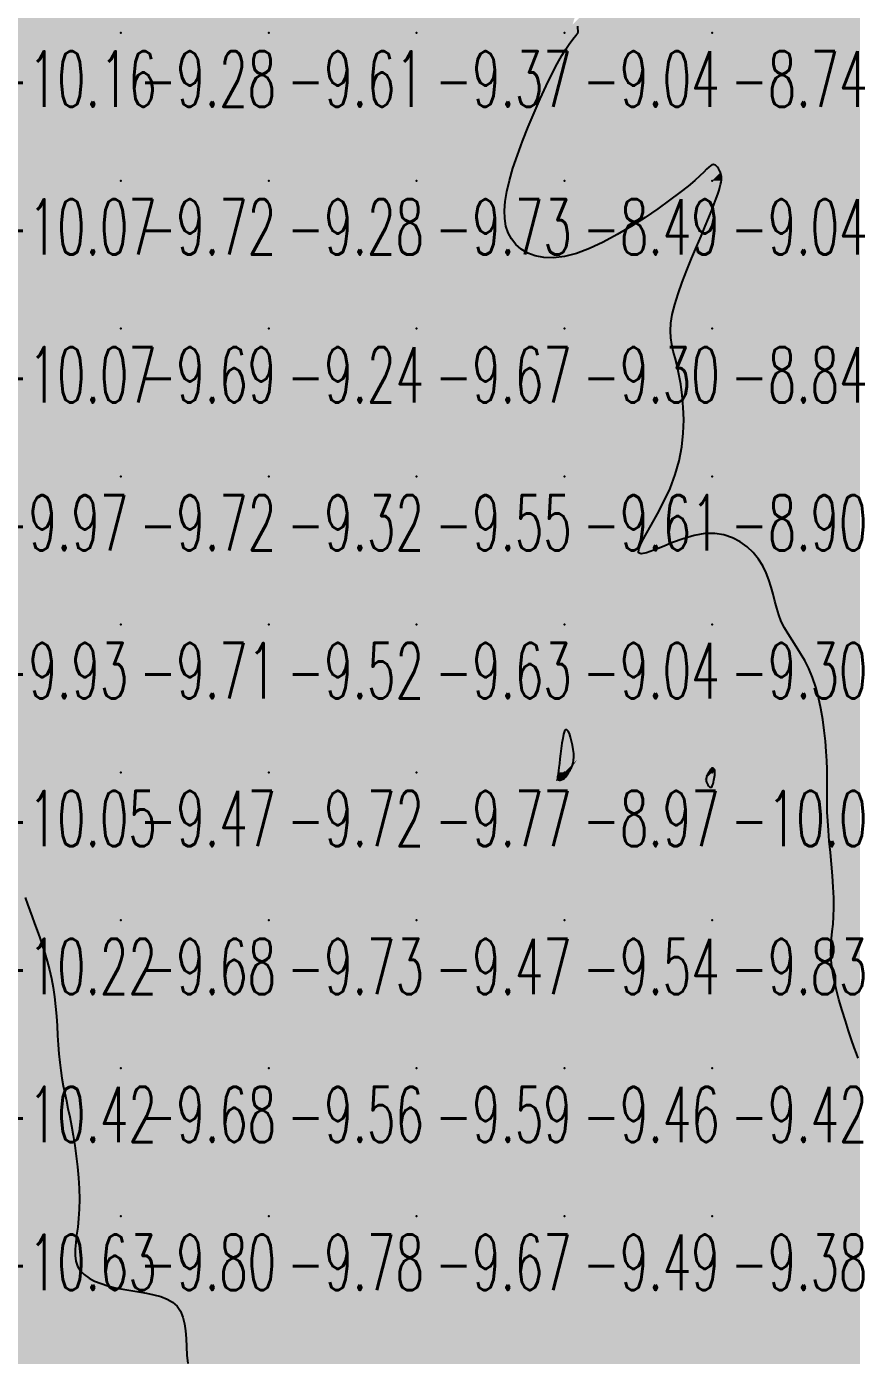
# Model space of a CAD drawing. Header units: millimetres. Extents: x 88261 to 90953, y 390274 to 392322.
# Drawn here: x 89853.9 to 89910.1, y 391777.6 to 391867.7 of the extents above; entities that cross this region are included whole.
import ezdxf
from ezdxf.enums import TextEntityAlignment as Align

# ---------------------------------------------------------------- set-up
doc = ezdxf.new("R2010")
doc.units = ezdxf.units.MM
doc.header["$LTSCALE"] = 25
for name, color, linetype in [('CN_03_00', 7, 'Continuous'), ('CN_04_00', 242, 'Continuous'), ('COTEAlt', 7, 'Continuous'), ('TN_COLORIAGE', 7, 'Continuous')]:
    doc.layers.add(name, color=color, linetype=linetype)
doc.styles.add('Simplex 1.0', font='Simplex.shx', dxfattribs={"width": 0.99, "height": 2.5})
doc.styles.get("Standard").update_dxf_attribs({"font": 'times.ttf'})

# ---------------------------------------------------------------- blocks, each defined once
blk = doc.blocks.new('COTE')
at = {"color": 0}
blk.add_point((0, 0), dxfattribs=at)
at = {"layer": 'COTEAlt'}
blk.add_attdef('ALT', text='', height=3.75, dxfattribs=at).set_placement((1.25, -1.25), align=Align.TOP_LEFT)

msp = doc.modelspace()

# ---------------------------------------------------------------- linework, layer by layer
at = {"layer": 'CN_03_00', "elevation": -9, "flags": 128}
msp.add_lwpolyline([(89910.111, 391797.926), (89909.999, 391798.236), (89909.855, 391798.645), (89909.676, 391799.161), (89909.473, 391799.766), (89909.255, 391800.437), (89909.034, 391801.15), (89908.823, 391801.882), (89908.633, 391802.61), (89908.474, 391803.308), (89908.359, 391803.955), (89908.295, 391804.533), (89908.275, 391805.054), (89908.289, 391805.539), (89908.326, 391806.006), (89908.373, 391806.476), (89908.422, 391806.967), (89908.461, 391807.499), (89908.479, 391808.091), (89908.468, 391808.756), (89908.432, 391809.482), (89908.378, 391810.247), (89908.312, 391811.031), (89908.24, 391811.815), (89908.17, 391812.579), (89908.107, 391813.301), (89908.059, 391813.963), (89908.03, 391814.551), (89908.017, 391815.078), (89908.015, 391815.562), (89908.02, 391816.023), (89908.026, 391816.481), (89908.028, 391816.954), (89908.022, 391817.463), (89908.002, 391818.026), (89907.964, 391818.657), (89907.906, 391819.344), (89907.826, 391820.069), (89907.722, 391820.816), (89907.593, 391821.566), (89907.435, 391822.302), (89907.249, 391823.007), (89907.031, 391823.662), (89906.783, 391824.256), (89906.51, 391824.793), (89906.224, 391825.285), (89905.934, 391825.743), (89905.649, 391826.177), (89905.38, 391826.597), (89905.134, 391827.015), (89904.923, 391827.441), (89904.751, 391827.884), (89904.61, 391828.342), (89904.487, 391828.812), (89904.367, 391829.289), (89904.239, 391829.77), (89904.088, 391830.252), (89903.903, 391830.731), (89903.668, 391831.202), (89903.375, 391831.661), (89903.021, 391832.095), (89902.61, 391832.49), (89902.142, 391832.832), (89901.62, 391833.106), (89901.045, 391833.298), (89900.419, 391833.394), (89899.743, 391833.38), (89899.026, 391833.25), (89898.292, 391833.034), (89897.572, 391832.77), (89896.898, 391832.497), (89896.299, 391832.252), (89895.808, 391832.076), (89895.455, 391832.005), (89895.271, 391832.078), (89895.275, 391832.324), (89895.441, 391832.731), (89895.733, 391833.278), (89896.112, 391833.944), (89896.541, 391834.707), (89896.982, 391835.546), (89897.399, 391836.439), (89897.754, 391837.366), (89898.017, 391838.306), (89898.192, 391839.245), (89898.289, 391840.171), (89898.32, 391841.07), (89898.295, 391841.931), (89898.227, 391842.74), (89898.126, 391843.484), (89898.002, 391844.152), (89897.868, 391844.736), (89897.734, 391845.253), (89897.61, 391845.725), (89897.509, 391846.174), (89897.441, 391846.624), (89897.417, 391847.096), (89897.448, 391847.614), (89897.544, 391848.199), (89897.713, 391848.866), (89897.944, 391849.6), (89898.222, 391850.38), (89898.53, 391851.182), (89898.855, 391851.984), (89899.182, 391852.763), (89899.494, 391853.497), (89899.778, 391854.163), (89900.02, 391854.745), (89900.222, 391855.244), (89900.388, 391855.67), (89900.522, 391856.031), (89900.628, 391856.335), (89900.709, 391856.59), (89900.77, 391856.805), (89900.815, 391856.988), (89900.847, 391857.147), (89900.867, 391857.286), (89900.876, 391857.408), (89900.874, 391857.517), (89900.862, 391857.616), (89900.841, 391857.708), (89900.81, 391857.797), (89900.77, 391857.886), (89900.723, 391857.978), (89900.668, 391858.068), (89900.606, 391858.152), (89900.538, 391858.225), (89900.465, 391858.282), (89900.387, 391858.318), (89900.304, 391858.328), (89900.218, 391858.307), (89900.127, 391858.25), (89900.016, 391858.153), (89899.871, 391858.009), (89899.674, 391857.815), (89899.411, 391857.566), (89899.064, 391857.255), (89898.617, 391856.879), (89898.055, 391856.432), (89897.369, 391855.914), (89896.577, 391855.346), (89895.705, 391854.754), (89894.78, 391854.163), (89893.827, 391853.598), (89892.873, 391853.086), (89891.943, 391852.652), (89891.063, 391852.321), (89890.255, 391852.114), (89889.523, 391852.024), (89888.866, 391852.04), (89888.283, 391852.15), (89887.773, 391852.344), (89887.336, 391852.609), (89886.971, 391852.934), (89886.677, 391853.307), (89886.454, 391853.72), (89886.3, 391854.175), (89886.214, 391854.677), (89886.196, 391855.231), (89886.244, 391855.843), (89886.356, 391856.517), (89886.533, 391857.26), (89886.772, 391858.076), (89887.071, 391858.965), (89887.418, 391859.906), (89887.8, 391860.871), (89888.203, 391861.835), (89888.614, 391862.77), (89889.02, 391863.65), (89889.408, 391864.447), (89889.763, 391865.135), (89890.075, 391865.695), (89890.343, 391866.136), (89890.57, 391866.475), (89890.758, 391866.728), (89890.907, 391866.913), (89891.022, 391867.045), (89891.103, 391867.142), (89891.152, 391867.221), (89891.173, 391867.299), (89891.176, 391867.392), (89891.171, 391867.519), (89891.17, 391867.697)], dxfattribs=at)
msp.add_lwpolyline([(89890.249, 391816.843), (89890.297, 391816.889), (89890.342, 391816.942), (89890.386, 391817.001), (89890.43, 391817.067), (89890.476, 391817.139), (89890.524, 391817.217), (89890.577, 391817.301), (89890.634, 391817.391), (89890.692, 391817.491), (89890.749, 391817.604), (89890.8, 391817.735), (89890.842, 391817.886), (89890.871, 391818.064), (89890.885, 391818.27), (89890.879, 391818.509), (89890.851, 391818.781), (89890.804, 391819.071), (89890.741, 391819.359), (89890.667, 391819.628), (89890.586, 391819.858), (89890.501, 391820.03), (89890.416, 391820.125), (89890.335, 391820.124), (89890.262, 391820.016), (89890.196, 391819.814), (89890.136, 391819.539), (89890.083, 391819.214), (89890.035, 391818.859), (89889.991, 391818.496), (89889.95, 391818.145), (89889.913, 391817.828), (89889.878, 391817.562), (89889.847, 391817.345), (89889.821, 391817.172), (89889.8, 391817.038), (89889.787, 391816.936), (89889.783, 391816.861), (89889.788, 391816.808), (89889.804, 391816.77), (89889.833, 391816.743), (89889.871, 391816.726), (89889.918, 391816.718), (89889.971, 391816.719), (89890.027, 391816.728), (89890.085, 391816.746), (89890.143, 391816.771), (89890.198, 391816.803), (89890.249, 391816.843)], close=True, dxfattribs=at)
at = {"layer": 'CN_04_00', "elevation": -10, "flags": 128}
msp.add_lwpolyline([(89900.237, 391816.295), (89900.276, 391816.372), (89900.31, 391816.47), (89900.339, 391816.582), (89900.364, 391816.702), (89900.385, 391816.823), (89900.402, 391816.939), (89900.416, 391817.044), (89900.425, 391817.131), (89900.432, 391817.203), (89900.435, 391817.26), (89900.435, 391817.307), (89900.431, 391817.344), (89900.425, 391817.374), (89900.417, 391817.399), (89900.405, 391817.422), (89900.391, 391817.445), (89900.375, 391817.466), (89900.356, 391817.485), (89900.336, 391817.501), (89900.313, 391817.513), (89900.29, 391817.519), (89900.264, 391817.519), (89900.238, 391817.512), (89900.21, 391817.496), (89900.182, 391817.473), (89900.152, 391817.443), (89900.122, 391817.406), (89900.09, 391817.364), (89900.058, 391817.316), (89900.026, 391817.265), (89899.992, 391817.21), (89899.959, 391817.153), (89899.926, 391817.092), (89899.897, 391817.028), (89899.871, 391816.961), (89899.852, 391816.89), (89899.841, 391816.816), (89899.839, 391816.737), (89899.849, 391816.655), (89899.87, 391816.568), (89899.903, 391816.483), (89899.943, 391816.402), (89899.99, 391816.331), (89900.041, 391816.276), (89900.093, 391816.24), (89900.145, 391816.228), (89900.193, 391816.245), (89900.237, 391816.295)], close=True, dxfattribs=at)
msp.add_lwpolyline([(89853.768, 391808.784), (89853.928, 391808.337), (89854.087, 391807.9), (89854.248, 391807.463), (89854.413, 391807.015), (89854.585, 391806.548), (89854.761, 391806.06), (89854.936, 391805.552), (89855.107, 391805.022), (89855.269, 391804.47), (89855.419, 391803.898), (89855.553, 391803.305), (89855.667, 391802.691), (89855.758, 391802.056), (89855.829, 391801.408), (89855.886, 391800.753), (89855.933, 391800.098), (89855.975, 391799.451), (89856.016, 391798.819), (89856.062, 391798.209), (89856.117, 391797.629), (89856.186, 391797.082), (89856.266, 391796.56), (89856.357, 391796.053), (89856.456, 391795.549), (89856.563, 391795.037), (89856.674, 391794.507), (89856.788, 391793.947), (89856.903, 391793.346), (89857.018, 391792.697), (89857.128, 391792.009), (89857.228, 391791.292), (89857.315, 391790.56), (89857.384, 391789.825), (89857.43, 391789.098), (89857.45, 391788.391), (89857.439, 391787.718), (89857.395, 391787.087), (89857.331, 391786.5), (89857.26, 391785.956), (89857.197, 391785.454), (89857.157, 391784.994), (89857.153, 391784.575), (89857.202, 391784.196), (89857.316, 391783.856), (89857.507, 391783.553), (89857.77, 391783.287), (89858.096, 391783.053), (89858.478, 391782.85), (89858.907, 391782.675), (89859.375, 391782.525), (89859.872, 391782.398), (89860.392, 391782.291), (89860.924, 391782.2), (89861.458, 391782.117), (89861.982, 391782.029), (89862.485, 391781.926), (89862.955, 391781.798), (89863.38, 391781.632), (89863.749, 391781.42), (89864.05, 391781.148), (89864.277, 391780.811), (89864.437, 391780.414), (89864.545, 391779.966), (89864.614, 391779.476), (89864.658, 391778.954), (89864.689, 391778.408), (89864.722, 391777.847), (89864.77, 391777.281)], dxfattribs=at)
at = {"layer": 'TN_COLORIAGE', "color": 181}
for points in [[(89852.032, 391867.239, -9.181), (89851.85, 391868.841, -9.181), (89860.249, 391867.239, -9.181), (89860.249, 391877.239, -9.181)], [(89860.249, 391867.239, -9.539), (89870.249, 391867.239, -9.539), (89870.249, 391877.239, -9.539)], [(89860.249, 391877.239, -9.539), (89860.249, 391867.239, -9.539), (89870.249, 391877.239, -9.539)], [(89870.249, 391867.239, -9.073), (89880.249, 391867.239, -9.073), (89880.249, 391877.239, -9.073)], [(89870.249, 391877.239, -9.073), (89870.249, 391867.239, -9.073), (89880.249, 391877.239, -9.073)], [(89880.249, 391867.239, -9.354), (89890.249, 391867.239, -9.354), (89890.249, 391877.239, -9.354)], [(89880.249, 391877.239, -9.354), (89880.249, 391867.239, -9.354), (89890.249, 391877.239, -9.354)], [(89890.249, 391877.239, -9), (89893.878, 391877.239, -9), (89890.249, 391867.239, -9), (89890.797, 391867.787, -9)], [(89890.797, 391867.787, -9.036), (89891.467, 391867.239, -9.036), (89890.249, 391867.239, -9.036)], [(89852.208, 391857.239, -9.281), (89851.103, 391858.094, -9.281), (89860.249, 391857.239, -9.281), (89860.249, 391867.239, -9.281)], [(89851.103, 391858.094, -9.281), (89852.032, 391867.239, -9.281), (89860.249, 391867.239, -9.281)], [(89860.249, 391857.239, -9.614), (89870.249, 391857.239, -9.614), (89870.249, 391867.239, -9.614)], [(89860.249, 391867.239, -9.614), (89860.249, 391857.239, -9.614), (89870.249, 391867.239, -9.614)], [(89870.249, 391867.239, -9.368), (89870.249, 391857.239, -9.368), (89880.249, 391867.239, -9.368)], [(89870.249, 391857.239, -9.368), (89880.249, 391857.239, -9.368), (89880.249, 391867.239, -9.368)], [(89880.249, 391867.239, -9.036), (89880.249, 391857.239, -9.036), (89890.249, 391867.239, -9.036)], [(89880.249, 391857.239, -9), (89886.115, 391857.239, -9), (89890.249, 391867.239, -9), (89890.249, 391866.583, -9)], [(89890.249, 391866.583, -9.036), (89891.467, 391867.239, -9.036), (89890.249, 391867.239, -9.036)], [(89899.458, 391857.239, -9.044), (89900.249, 391858.689, -9.044), (89900.249, 391857.239, -9.044)], [(89900.857, 391857.848, -9.044), (89900.249, 391858.689, -9.044), (89900.249, 391857.239, -9.044)], [(89900.857, 391857.848, -9.044), (89900.946, 391857.239, -9.044), (89900.249, 391857.239, -9.044)], [(89852.197, 391849.188, -9.692), (89852.032, 391847.239, -9.692), (89860.249, 391857.239, -9.692), (89860.249, 391847.239, -9.692)], [(89852.197, 391849.188, -9.724), (89852.208, 391857.239, -9.724), (89860.249, 391857.239, -9.724)], [(89860.249, 391847.239, -9.277), (89870.249, 391847.239, -9.277), (89870.249, 391857.239, -9.277)], [(89860.249, 391857.239, -9.277), (89860.249, 391847.239, -9.277), (89870.249, 391857.239, -9.277)], [(89870.249, 391847.239, -9.729), (89880.249, 391847.239, -9.729), (89880.249, 391857.239, -9.729)], [(89870.249, 391857.239, -9.729), (89870.249, 391847.239, -9.729), (89880.249, 391857.239, -9.729)], [(89880.249, 391857.239, -9), (89886.115, 391857.239, -9), (89880.249, 391847.239, -9), (89885.925, 391852.915, -9)], [(89890.249, 391847.239, -9), (89896.725, 391847.239, -9), (89900.249, 391857.239, -9), (89900.249, 391855.125, -9)], [(89890.249, 391847.239, -9), (89890.249, 391850.943, -9), (89900.249, 391857.239, -9), (89899.458, 391857.239, -9)], [(89900.946, 391857.239, -9.044), (89900.249, 391855.125, -9.044), (89900.249, 391857.239, -9.044)], [(89880.249, 391847.239, -9), (89885.925, 391852.915, -9), (89890.249, 391847.239, -9), (89890.249, 391850.943, -9)], [(89850.249, 391837.239, -9.692), (89860.249, 391837.239, -9.692), (89860.249, 391847.239, -9.692)], [(89850.249, 391840.229, -9.692), (89852.032, 391847.239, -9.692), (89850.249, 391837.239, -9.692), (89860.249, 391847.239, -9.692)], [(89860.249, 391847.239, -9.238), (89860.249, 391837.239, -9.238), (89870.249, 391847.239, -9.238)], [(89860.249, 391837.239, -9.238), (89870.249, 391837.239, -9.238), (89870.249, 391847.239, -9.238)], [(89870.249, 391837.239, -9.674), (89880.249, 391837.239, -9.674), (89880.249, 391847.239, -9.674)], [(89870.249, 391847.239, -9.674), (89870.249, 391837.239, -9.674), (89880.249, 391847.239, -9.674)], [(89880.249, 391837.239, -9.302), (89890.249, 391837.239, -9.302), (89890.249, 391847.239, -9.302)], [(89880.249, 391847.239, -9.302), (89880.249, 391837.239, -9.302), (89890.249, 391847.239, -9.302)], [(89890.249, 391837.239, -9), (89898.118, 391845.109, -9), (89890.249, 391847.239, -9), (89896.725, 391847.239, -9)], [(89898.118, 391845.109, -9.607), (89898.816, 391837.239, -9.607), (89890.249, 391837.239, -9.607)], [(89850.249, 391837.239, -9.721), (89850.249, 391827.239, -9.721), (89860.249, 391837.239, -9.721)], [(89850.249, 391827.239, -9.721), (89860.249, 391827.239, -9.721), (89860.249, 391837.239, -9.721)], [(89860.249, 391827.239, -9.32), (89870.249, 391827.239, -9.32), (89870.249, 391837.239, -9.32)], [(89860.249, 391837.239, -9.32), (89860.249, 391827.239, -9.32), (89870.249, 391837.239, -9.32)], [(89870.249, 391837.239, -9.553), (89870.249, 391827.239, -9.553), (89880.249, 391837.239, -9.553)], [(89870.249, 391827.239, -9.553), (89880.249, 391827.239, -9.553), (89880.249, 391837.239, -9.553)], [(89880.249, 391827.239, -9.607), (89890.249, 391827.239, -9.607), (89890.249, 391837.239, -9.607)], [(89880.249, 391837.239, -9.607), (89880.249, 391827.239, -9.607), (89890.249, 391837.239, -9.607)], [(89890.249, 391837.239, -9), (89898.816, 391837.239, -9), (89890.249, 391827.239, -9), (89893.14, 391830.13, -9)], [(89900.249, 391827.239, -9), (89900.249, 391834.708, -9), (89890.249, 391827.239, -9), (89893.14, 391830.13, -9)], [(89904.326, 391831.316, -9.3), (89900.249, 391834.708, -9.3), (89900.249, 391827.239, -9.3)], [(89904.326, 391831.316, -9.3), (89904.457, 391827.239, -9.3), (89900.249, 391827.239, -9.3)], [(89850.249, 391821.22, -9.709), (89851.667, 391818.657, -9.709), (89850.249, 391827.239, -9.709), (89860.249, 391827.239, -9.709)], [(89851.667, 391818.657, -9.474), (89851.086, 391817.239, -9.474), (89860.249, 391827.239, -9.474), (89860.249, 391817.239, -9.474)], [(89860.249, 391817.239, -9.521), (89870.249, 391817.239, -9.521), (89870.249, 391827.239, -9.521)], [(89860.249, 391827.239, -9.521), (89860.249, 391817.239, -9.521), (89870.249, 391827.239, -9.521)], [(89870.249, 391827.239, -9.628), (89870.249, 391817.239, -9.628), (89880.249, 391827.239, -9.628)], [(89870.249, 391817.239, -9.628), (89880.249, 391817.239, -9.628), (89880.249, 391827.239, -9.628)], [(89880.249, 391827.239, -9.041), (89880.249, 391817.239, -9.041), (89890.249, 391827.239, -9.041)], [(89880.249, 391817.239, -9), (89889.889, 391817.239, -9), (89890.249, 391827.239, -9), (89890.249, 391821.347, -9)], [(89900.249, 391827.239, -9), (89891.126, 391818.116, -9), (89890.249, 391827.239, -9), (89890.249, 391821.347, -9)], [(89900.249, 391817.602, -9), (89899.999, 391817.239, -9), (89900.249, 391827.239, -9), (89890.522, 391817.239, -9)], [(89890.522, 391817.239, -9.3), (89891.126, 391818.116, -9.3), (89900.249, 391827.239, -9.3)], [(89900.249, 391817.602, -9), (89900.432, 391817.423, -9), (89900.249, 391827.239, -9), (89907.383, 391824.374, -9)], [(89907.383, 391824.374, -9.3), (89904.457, 391827.239, -9.3), (89900.249, 391827.239, -9.3)], [(89900.453, 391817.239, -9), (89908.198, 391817.239, -9), (89900.432, 391817.423, -9), (89907.383, 391824.374, -9)], [(89851.086, 391817.239, -9.474), (89853.226, 391810.217, -9.474), (89860.249, 391817.239, -9.474)], [(89854.332, 391807.239, -9.474), (89853.226, 391810.217, -9.474), (89860.249, 391807.239, -9.474), (89860.249, 391817.239, -9.474)], [(89860.249, 391817.239, -9.72), (89860.249, 391807.239, -9.72), (89870.249, 391817.239, -9.72)], [(89860.249, 391807.239, -9.72), (89870.249, 391807.239, -9.72), (89870.249, 391817.239, -9.72)], [(89870.249, 391817.239, -9.772), (89870.249, 391807.239, -9.772), (89880.249, 391817.239, -9.772)], [(89870.249, 391807.239, -9.772), (89880.249, 391807.239, -9.772), (89880.249, 391817.239, -9.772)], [(89880.249, 391817.239, -9), (89889.889, 391817.239, -9), (89880.249, 391807.239, -9), (89889.672, 391816.663, -9)], [(89899.711, 391816.702, -9), (89899.999, 391817.239, -9), (89890.249, 391807.239, -9), (89890.522, 391817.239, -9)], [(89890.522, 391817.239, -9.536), (89890.249, 391816.729, -9.536), (89890.249, 391807.239, -9.536)], [(89900.249, 391815.882, -9), (89900.453, 391817.239, -9), (89900.249, 391807.239, -9), (89908.198, 391817.239, -9)], [(89908.198, 391817.239, -9.832), (89907.835, 391814.825, -9.832), (89900.249, 391807.239, -9.832)], [(89890.249, 391807.239, -9), (89890.249, 391816.729, -9), (89880.249, 391807.239, -9), (89889.672, 391816.663, -9)], [(89900.249, 391815.882, -9.536), (89899.711, 391816.702, -9.536), (89900.249, 391807.239, -9.536), (89890.249, 391807.239, -9.536)], [(89907.835, 391814.825, -9.832), (89908.817, 391807.239, -9.832), (89900.249, 391807.239, -9.832)], [(89854.332, 391807.239, -9.677), (89855.926, 391802.916, -9.677), (89860.249, 391807.239, -9.677)], [(89855.968, 391797.239, -9.677), (89855.926, 391802.916, -9.677), (89860.249, 391797.239, -9.677), (89860.249, 391807.239, -9.677)], [(89860.249, 391807.239, -9.725), (89860.249, 391797.239, -9.725), (89870.249, 391807.239, -9.725)], [(89860.249, 391797.239, -9.725), (89870.249, 391797.239, -9.725), (89870.249, 391807.239, -9.725)], [(89870.249, 391807.239, -9.47), (89870.249, 391797.239, -9.47), (89880.249, 391807.239, -9.47)], [(89870.249, 391797.239, -9.47), (89880.249, 391797.239, -9.47), (89880.249, 391807.239, -9.47)], [(89880.249, 391807.239, -9.536), (89880.249, 391797.239, -9.536), (89890.249, 391807.239, -9.536)], [(89880.249, 391797.239, -9.536), (89890.249, 391797.239, -9.536), (89890.249, 391807.239, -9.536)], [(89890.249, 391807.239, -9.832), (89890.249, 391797.239, -9.832), (89900.249, 391807.239, -9.832)], [(89890.249, 391797.239, -9.832), (89900.249, 391797.239, -9.832), (89900.249, 391807.239, -9.832)], [(89900.249, 391807.239, -9), (89908.817, 391807.239, -9), (89900.249, 391797.239, -9), (89907.772, 391804.762, -9)], [(89900.249, 391797.239, -9), (89907.772, 391804.762, -9), (89910.249, 391797.239, -9), (89910.249, 391797.439, -9)], [(89855.968, 391797.239, -9.682), (89856.909, 391793.9, -9.682), (89860.249, 391797.239, -9.682)], [(89857.816, 391787.239, -9.682), (89856.909, 391793.9, -9.682), (89860.249, 391787.239, -9.682), (89860.249, 391797.239, -9.682)], [(89860.249, 391797.239, -9.556), (89860.249, 391787.239, -9.556), (89870.249, 391797.239, -9.556)], [(89860.249, 391787.239, -9.556), (89870.249, 391787.239, -9.556), (89870.249, 391797.239, -9.556)], [(89870.249, 391797.239, -9.591), (89870.249, 391787.239, -9.591), (89880.249, 391797.239, -9.591)], [(89870.249, 391787.239, -9.591), (89880.249, 391787.239, -9.591), (89880.249, 391797.239, -9.591)], [(89880.249, 391797.239, -9.457), (89880.249, 391787.239, -9.457), (89890.249, 391797.239, -9.457)], [(89880.249, 391787.239, -9.457), (89890.249, 391787.239, -9.457), (89890.249, 391797.239, -9.457)], [(89890.249, 391797.239, -9.422), (89890.249, 391787.239, -9.422), (89900.249, 391797.239, -9.422)], [(89890.249, 391787.239, -9.422), (89900.249, 391787.239, -9.422), (89900.249, 391797.239, -9.422)], [(89900.249, 391797.239, -9.003), (89900.249, 391787.239, -9.003), (89910.249, 391797.239, -9.003)], [(89900.249, 391787.239, -9.003), (89910.249, 391787.239, -9.003), (89910.249, 391797.239, -9.003)], [(89856.457, 391783.448, -9.796), (89857.816, 391787.239, -9.796), (89860.249, 391787.239, -9.796)], [(89860.249, 391782.103, -9.796), (89856.457, 391783.448, -9.796), (89860.249, 391787.239, -9.796)], [(89860.249, 391782.103, -9.778), (89864.897, 391781.887, -9.778), (89860.249, 391787.239, -9.778), (89870.249, 391787.239, -9.778)], [(89864.897, 391781.887, -9.736), (89864.468, 391777.239, -9.736), (89870.249, 391787.239, -9.736), (89870.249, 391777.239, -9.736)], [(89870.249, 391787.239, -9.672), (89870.249, 391777.239, -9.672), (89880.249, 391787.239, -9.672)], [(89870.249, 391777.239, -9.672), (89880.249, 391777.239, -9.672), (89880.249, 391787.239, -9.672)], [(89880.249, 391787.239, -9.49), (89880.249, 391777.239, -9.49), (89890.249, 391787.239, -9.49)], [(89880.249, 391777.239, -9.49), (89890.249, 391777.239, -9.49), (89890.249, 391787.239, -9.49)], [(89890.249, 391787.239, -9.378), (89890.249, 391777.239, -9.378), (89900.249, 391787.239, -9.378)], [(89890.249, 391777.239, -9.378), (89900.249, 391777.239, -9.378), (89900.249, 391787.239, -9.378)], [(89900.249, 391787.239, -9.065), (89900.249, 391777.239, -9.065), (89910.249, 391787.239, -9.065)], [(89900.249, 391777.239, -9.065), (89910.249, 391777.239, -9.065), (89910.249, 391787.239, -9.065)]]:
    msp.add_solid(points, dxfattribs=at)
at = {"layer": 'TN_COLORIAGE', "color": 171}
for points in [[(89891.467, 391867.239, -8.378), (89890.797, 391867.787, -8.378), (89900.249, 391867.239, -8.378), (89900.249, 391877.239, -8.378)], [(89900.249, 391867.239, -8.403), (89910.249, 391867.239, -8.403), (89910.249, 391877.239, -8.403)], [(89900.249, 391877.239, -8.403), (89900.249, 391867.239, -8.403), (89910.249, 391877.239, -8.403)], [(89900.249, 391858.689, -8.486), (89899.458, 391857.239, -8.486), (89900.249, 391867.239, -8.486), (89890.249, 391857.239, -8.486)], [(89891.467, 391867.239, -8.486), (89890.249, 391866.583, -8.486), (89900.249, 391867.239, -8.486), (89890.249, 391857.239, -8.486)], [(89900.249, 391858.689, -8.319), (89900.857, 391857.848, -8.319), (89900.249, 391867.239, -8.319), (89910.249, 391867.239, -8.319)], [(89900.946, 391857.239, -8.319), (89900.857, 391857.848, -8.319), (89910.249, 391857.239, -8.319), (89910.249, 391867.239, -8.319)], [(89890.249, 391866.583, -8.486), (89886.115, 391857.239, -8.486), (89890.249, 391857.239, -8.486)], [(89885.925, 391852.915, -8.486), (89886.115, 391857.239, -8.486), (89890.249, 391857.239, -8.486)], [(89890.249, 391850.943, -8.486), (89885.925, 391852.915, -8.486), (89890.249, 391857.239, -8.486)], [(89899.458, 391857.239, -8.486), (89890.249, 391850.943, -8.486), (89890.249, 391857.239, -8.486)], [(89900.249, 391847.239, -8.412), (89910.249, 391847.239, -8.412), (89910.249, 391857.239, -8.412)], [(89900.249, 391855.125, -8.412), (89900.946, 391857.239, -8.412), (89900.249, 391847.239, -8.412), (89910.249, 391857.239, -8.412)], [(89900.249, 391855.125, -8.836), (89896.725, 391847.239, -8.836), (89900.249, 391847.239, -8.836)], [(89896.725, 391847.239, -8.836), (89898.118, 391845.109, -8.836), (89900.249, 391847.239, -8.836)], [(89898.816, 391837.239, -8.836), (89898.118, 391845.109, -8.836), (89900.249, 391837.239, -8.836), (89900.249, 391847.239, -8.836)], [(89900.249, 391847.239, -8.769), (89900.249, 391837.239, -8.769), (89910.249, 391847.239, -8.769)], [(89900.249, 391837.239, -8.769), (89910.249, 391837.239, -8.769), (89910.249, 391847.239, -8.769)], [(89893.14, 391830.13, -8.898), (89898.816, 391837.239, -8.898), (89900.249, 391837.239, -8.898)], [(89893.14, 391830.13, -8.898), (89900.249, 391834.708, -8.898), (89900.249, 391837.239, -8.898)], [(89900.249, 391834.708, -8.565), (89904.326, 391831.316, -8.565), (89900.249, 391837.239, -8.565), (89910.249, 391837.239, -8.565)], [(89904.457, 391827.239, -8.565), (89904.326, 391831.316, -8.565), (89910.249, 391827.239, -8.565), (89910.249, 391837.239, -8.565)], [(89904.457, 391827.239, -8.588), (89907.383, 391824.374, -8.588), (89910.249, 391827.239, -8.588)], [(89908.198, 391817.239, -8.588), (89907.383, 391824.374, -8.588), (89910.249, 391817.239, -8.588), (89910.249, 391827.239, -8.588)], [(89890.249, 391821.347, -8.971), (89889.889, 391817.239, -8.971), (89890.249, 391817.239, -8.971)], [(89890.249, 391821.347, -8.971), (89891.126, 391818.116, -8.971), (89890.249, 391817.239, -8.971)], [(89891.126, 391818.116, -8.971), (89890.522, 391817.239, -8.971), (89890.249, 391817.239, -8.971)], [(89889.672, 391816.663, -8.971), (89889.889, 391817.239, -8.971), (89890.249, 391817.239, -8.971)], [(89889.672, 391816.663, -8.971), (89890.249, 391816.729, -8.971), (89890.249, 391817.239, -8.971)], [(89890.249, 391816.729, -8.971), (89890.522, 391817.239, -8.971), (89890.249, 391817.239, -8.971)], [(89907.835, 391814.825, -8.735), (89908.198, 391817.239, -8.735), (89910.249, 391817.239, -8.735)], [(89908.817, 391807.239, -8.735), (89907.835, 391814.825, -8.735), (89910.249, 391807.239, -8.735), (89910.249, 391817.239, -8.735)], [(89907.772, 391804.762, -8.861), (89908.817, 391807.239, -8.861), (89910.249, 391807.239, -8.861)], [(89910.249, 391797.439, -8.861), (89907.772, 391804.762, -8.861), (89910.249, 391807.239, -8.861)]]:
    msp.add_solid(points, dxfattribs=at)
at = {"layer": 'TN_COLORIAGE', "color": 191}
for points in [[(89899.999, 391817.239, -10.026), (89899.711, 391816.702, -10.026), (89900.249, 391817.239, -10.026)], [(89899.711, 391816.702, -10.026), (89900.249, 391815.882, -10.026), (89900.249, 391817.239, -10.026)], [(89899.999, 391817.239, -10.026), (89900.249, 391817.602, -10.026), (89900.249, 391817.239, -10.026)], [(89900.432, 391817.423, -10.026), (89900.249, 391817.602, -10.026), (89900.249, 391817.239, -10.026)], [(89900.432, 391817.423, -10.026), (89900.453, 391817.239, -10.026), (89900.249, 391817.239, -10.026)], [(89900.453, 391817.239, -10.026), (89900.249, 391815.882, -10.026), (89900.249, 391817.239, -10.026)], [(89853.226, 391810.217, -10.223), (89854.332, 391807.239, -10.223), (89850.249, 391807.239, -10.223)], [(89850.249, 391797.239, -10), (89855.926, 391802.916, -10), (89850.249, 391807.239, -10), (89854.332, 391807.239, -10)], [(89855.926, 391802.916, -10.424), (89855.968, 391797.239, -10.424), (89850.249, 391797.239, -10.424)], [(89850.249, 391787.239, -10), (89856.909, 391793.9, -10), (89850.249, 391797.239, -10), (89855.968, 391797.239, -10)], [(89856.909, 391793.9, -10.634), (89857.816, 391787.239, -10.634), (89850.249, 391787.239, -10.634)], [(89850.249, 391787.239, -10), (89857.816, 391787.239, -10), (89850.249, 391777.239, -10), (89856.457, 391783.448, -10)], [(89850.249, 391777.239, -10), (89856.457, 391783.448, -10), (89860.249, 391777.239, -10), (89860.249, 391782.103, -10)], [(89864.897, 391781.887, -10.193), (89860.249, 391782.103, -10.193), (89860.249, 391777.239, -10.193)], [(89864.468, 391777.239, -10.193), (89864.897, 391781.887, -10.193), (89860.249, 391777.239, -10.193)]]:
    msp.add_solid(points, dxfattribs=at)

# ---------------------------------------------------------------- block references
at = {"layer": 'COTEAlt'}
ref = msp.add_blockref('COTE', (89850.249, 391867.239), dxfattribs=at)
ref.add_attrib('ALT', '-10.16', dxfattribs={"height": 3.75, "style": 'Simplex 1.0', "width": 0.6}).set_placement((89851.499, 391865.989), align=Align.TOP_LEFT)
ref = msp.add_blockref('COTE', (89860.249, 391867.239), dxfattribs=at)
ref.add_attrib('ALT', '-9.28', dxfattribs={"height": 3.75, "style": 'Simplex 1.0', "width": 0.6}).set_placement((89861.499, 391865.989), align=Align.TOP_LEFT)
ref = msp.add_blockref('COTE', (89870.249, 391867.239), dxfattribs=at)
ref.add_attrib('ALT', '-9.61', dxfattribs={"height": 3.75, "style": 'Simplex 1.0', "width": 0.6}).set_placement((89871.499, 391865.989), align=Align.TOP_LEFT)
ref = msp.add_blockref('COTE', (89880.249, 391867.239), dxfattribs=at)
ref.add_attrib('ALT', '-9.37', dxfattribs={"height": 3.75, "style": 'Simplex 1.0', "width": 0.6}).set_placement((89881.499, 391865.989), align=Align.TOP_LEFT)
ref = msp.add_blockref('COTE', (89890.249, 391867.239), dxfattribs=at)
ref.add_attrib('ALT', '-9.04', dxfattribs={"height": 3.75, "style": 'Simplex 1.0', "width": 0.6}).set_placement((89891.499, 391865.989), align=Align.TOP_LEFT)
ref = msp.add_blockref('COTE', (89900.249, 391867.239), dxfattribs=at)
ref.add_attrib('ALT', '-8.74', dxfattribs={"height": 3.75, "style": 'Simplex 1.0', "width": 0.6}).set_placement((89901.499, 391865.989), align=Align.TOP_LEFT)
ref = msp.add_blockref('COTE', (89850.249, 391857.239), dxfattribs=at)
ref.add_attrib('ALT', '-10.07', dxfattribs={"height": 3.75, "style": 'Simplex 1.0', "width": 0.6}).set_placement((89851.499, 391855.989), align=Align.TOP_LEFT)
ref = msp.add_blockref('COTE', (89860.249, 391857.239), dxfattribs=at)
ref.add_attrib('ALT', '-9.72', dxfattribs={"height": 3.75, "style": 'Simplex 1.0', "width": 0.6}).set_placement((89861.499, 391855.989), align=Align.TOP_LEFT)
ref = msp.add_blockref('COTE', (89870.249, 391857.239), dxfattribs=at)
ref.add_attrib('ALT', '-9.28', dxfattribs={"height": 3.75, "style": 'Simplex 1.0', "width": 0.6}).set_placement((89871.499, 391855.989), align=Align.TOP_LEFT)
ref = msp.add_blockref('COTE', (89880.249, 391857.239), dxfattribs=at)
ref.add_attrib('ALT', '-9.73', dxfattribs={"height": 3.75, "style": 'Simplex 1.0', "width": 0.6}).set_placement((89881.499, 391855.989), align=Align.TOP_LEFT)
ref = msp.add_blockref('COTE', (89890.249, 391857.239), dxfattribs=at)
ref.add_attrib('ALT', '-8.49', dxfattribs={"height": 3.75, "style": 'Simplex 1.0', "width": 0.6}).set_placement((89891.499, 391855.989), align=Align.TOP_LEFT)
ref = msp.add_blockref('COTE', (89900.249, 391857.239), dxfattribs=at)
ref.add_attrib('ALT', '-9.04', dxfattribs={"height": 3.75, "style": 'Simplex 1.0', "width": 0.6}).set_placement((89901.499, 391855.989), align=Align.TOP_LEFT)
ref = msp.add_blockref('COTE', (89850.249, 391847.239), dxfattribs=at)
ref.add_attrib('ALT', '-10.07', dxfattribs={"height": 3.75, "style": 'Simplex 1.0', "width": 0.6}).set_placement((89851.499, 391845.989), align=Align.TOP_LEFT)
ref = msp.add_blockref('COTE', (89860.249, 391847.239), dxfattribs=at)
ref.add_attrib('ALT', '-9.69', dxfattribs={"height": 3.75, "style": 'Simplex 1.0', "width": 0.6}).set_placement((89861.499, 391845.989), align=Align.TOP_LEFT)
ref = msp.add_blockref('COTE', (89870.249, 391847.239), dxfattribs=at)
ref.add_attrib('ALT', '-9.24', dxfattribs={"height": 3.75, "style": 'Simplex 1.0', "width": 0.6}).set_placement((89871.499, 391845.989), align=Align.TOP_LEFT)
ref = msp.add_blockref('COTE', (89880.249, 391847.239), dxfattribs=at)
ref.add_attrib('ALT', '-9.67', dxfattribs={"height": 3.75, "style": 'Simplex 1.0', "width": 0.6}).set_placement((89881.499, 391845.989), align=Align.TOP_LEFT)
ref = msp.add_blockref('COTE', (89890.249, 391847.239), dxfattribs=at)
ref.add_attrib('ALT', '-9.30', dxfattribs={"height": 3.75, "style": 'Simplex 1.0', "width": 0.6}).set_placement((89891.499, 391845.989), align=Align.TOP_LEFT)
ref = msp.add_blockref('COTE', (89900.249, 391847.239), dxfattribs=at)
ref.add_attrib('ALT', '-8.84', dxfattribs={"height": 3.75, "style": 'Simplex 1.0', "width": 0.6}).set_placement((89901.499, 391845.989), align=Align.TOP_LEFT)
ref = msp.add_blockref('COTE', (89850.249, 391837.239), dxfattribs=at)
ref.add_attrib('ALT', '-9.97', dxfattribs={"height": 3.75, "style": 'Simplex 1.0', "width": 0.6}).set_placement((89851.499, 391835.989), align=Align.TOP_LEFT)
ref = msp.add_blockref('COTE', (89860.249, 391837.239), dxfattribs=at)
ref.add_attrib('ALT', '-9.72', dxfattribs={"height": 3.75, "style": 'Simplex 1.0', "width": 0.6}).set_placement((89861.499, 391835.989), align=Align.TOP_LEFT)
ref = msp.add_blockref('COTE', (89870.249, 391837.239), dxfattribs=at)
ref.add_attrib('ALT', '-9.32', dxfattribs={"height": 3.75, "style": 'Simplex 1.0', "width": 0.6}).set_placement((89871.499, 391835.989), align=Align.TOP_LEFT)
ref = msp.add_blockref('COTE', (89880.249, 391837.239), dxfattribs=at)
ref.add_attrib('ALT', '-9.55', dxfattribs={"height": 3.75, "style": 'Simplex 1.0', "width": 0.6}).set_placement((89881.499, 391835.989), align=Align.TOP_LEFT)
ref = msp.add_blockref('COTE', (89890.249, 391837.239), dxfattribs=at)
ref.add_attrib('ALT', '-9.61', dxfattribs={"height": 3.75, "style": 'Simplex 1.0', "width": 0.6}).set_placement((89891.499, 391835.989), align=Align.TOP_LEFT)
ref = msp.add_blockref('COTE', (89900.249, 391837.239), dxfattribs=at)
ref.add_attrib('ALT', '-8.90', dxfattribs={"height": 3.75, "style": 'Simplex 1.0', "width": 0.6}).set_placement((89901.499, 391835.989), align=Align.TOP_LEFT)
ref = msp.add_blockref('COTE', (89850.249, 391827.239), dxfattribs=at)
ref.add_attrib('ALT', '-9.93', dxfattribs={"height": 3.75, "style": 'Simplex 1.0', "width": 0.6}).set_placement((89851.499, 391825.989), align=Align.TOP_LEFT)
ref = msp.add_blockref('COTE', (89860.249, 391827.239), dxfattribs=at)
ref.add_attrib('ALT', '-9.71', dxfattribs={"height": 3.75, "style": 'Simplex 1.0', "width": 0.6}).set_placement((89861.499, 391825.989), align=Align.TOP_LEFT)
ref = msp.add_blockref('COTE', (89870.249, 391827.239), dxfattribs=at)
ref.add_attrib('ALT', '-9.52', dxfattribs={"height": 3.75, "style": 'Simplex 1.0', "width": 0.6}).set_placement((89871.499, 391825.989), align=Align.TOP_LEFT)
ref = msp.add_blockref('COTE', (89880.249, 391827.239), dxfattribs=at)
ref.add_attrib('ALT', '-9.63', dxfattribs={"height": 3.75, "style": 'Simplex 1.0', "width": 0.6}).set_placement((89881.499, 391825.989), align=Align.TOP_LEFT)
ref = msp.add_blockref('COTE', (89890.249, 391827.239), dxfattribs=at)
ref.add_attrib('ALT', '-9.04', dxfattribs={"height": 3.75, "style": 'Simplex 1.0', "width": 0.6}).set_placement((89891.499, 391825.989), align=Align.TOP_LEFT)
ref = msp.add_blockref('COTE', (89900.249, 391827.239), dxfattribs=at)
ref.add_attrib('ALT', '-9.30', dxfattribs={"height": 3.75, "style": 'Simplex 1.0', "width": 0.6}).set_placement((89901.499, 391825.989), align=Align.TOP_LEFT)
ref = msp.add_blockref('COTE', (89850.249, 391817.239), dxfattribs=at)
ref.add_attrib('ALT', '-10.05', dxfattribs={"height": 3.75, "style": 'Simplex 1.0', "width": 0.6}).set_placement((89851.499, 391815.989), align=Align.TOP_LEFT)
ref = msp.add_blockref('COTE', (89860.249, 391817.239), dxfattribs=at)
ref.add_attrib('ALT', '-9.47', dxfattribs={"height": 3.75, "style": 'Simplex 1.0', "width": 0.6}).set_placement((89861.499, 391815.989), align=Align.TOP_LEFT)
ref = msp.add_blockref('COTE', (89870.249, 391817.239), dxfattribs=at)
ref.add_attrib('ALT', '-9.72', dxfattribs={"height": 3.75, "style": 'Simplex 1.0', "width": 0.6}).set_placement((89871.499, 391815.989), align=Align.TOP_LEFT)
ref = msp.add_blockref('COTE', (89880.249, 391817.239), dxfattribs=at)
ref.add_attrib('ALT', '-9.77', dxfattribs={"height": 3.75, "style": 'Simplex 1.0', "width": 0.6}).set_placement((89881.499, 391815.989), align=Align.TOP_LEFT)
ref = msp.add_blockref('COTE', (89890.249, 391817.239), dxfattribs=at)
ref.add_attrib('ALT', '-8.97', dxfattribs={"height": 3.75, "style": 'Simplex 1.0', "width": 0.6}).set_placement((89891.499, 391815.989), align=Align.TOP_LEFT)
ref = msp.add_blockref('COTE', (89900.249, 391817.239), dxfattribs=at)
ref.add_attrib('ALT', '-10.03', dxfattribs={"height": 3.75, "style": 'Simplex 1.0', "width": 0.6}).set_placement((89901.499, 391815.989), align=Align.TOP_LEFT)
ref = msp.add_blockref('COTE', (89850.249, 391807.239), dxfattribs=at)
ref.add_attrib('ALT', '-10.22', dxfattribs={"height": 3.75, "style": 'Simplex 1.0', "width": 0.6}).set_placement((89851.499, 391805.989), align=Align.TOP_LEFT)
ref = msp.add_blockref('COTE', (89860.249, 391807.239), dxfattribs=at)
ref.add_attrib('ALT', '-9.68', dxfattribs={"height": 3.75, "style": 'Simplex 1.0', "width": 0.6}).set_placement((89861.499, 391805.989), align=Align.TOP_LEFT)
ref = msp.add_blockref('COTE', (89870.249, 391807.239), dxfattribs=at)
ref.add_attrib('ALT', '-9.73', dxfattribs={"height": 3.75, "style": 'Simplex 1.0', "width": 0.6}).set_placement((89871.499, 391805.989), align=Align.TOP_LEFT)
ref = msp.add_blockref('COTE', (89880.249, 391807.239), dxfattribs=at)
ref.add_attrib('ALT', '-9.47', dxfattribs={"height": 3.75, "style": 'Simplex 1.0', "width": 0.6}).set_placement((89881.499, 391805.989), align=Align.TOP_LEFT)
ref = msp.add_blockref('COTE', (89890.249, 391807.239), dxfattribs=at)
ref.add_attrib('ALT', '-9.54', dxfattribs={"height": 3.75, "style": 'Simplex 1.0', "width": 0.6}).set_placement((89891.499, 391805.989), align=Align.TOP_LEFT)
ref = msp.add_blockref('COTE', (89900.249, 391807.239), dxfattribs=at)
ref.add_attrib('ALT', '-9.83', dxfattribs={"height": 3.75, "style": 'Simplex 1.0', "width": 0.6}).set_placement((89901.499, 391805.989), align=Align.TOP_LEFT)
ref = msp.add_blockref('COTE', (89850.249, 391797.239), dxfattribs=at)
ref.add_attrib('ALT', '-10.42', dxfattribs={"height": 3.75, "style": 'Simplex 1.0', "width": 0.6}).set_placement((89851.499, 391795.989), align=Align.TOP_LEFT)
ref = msp.add_blockref('COTE', (89860.249, 391797.239), dxfattribs=at)
ref.add_attrib('ALT', '-9.68', dxfattribs={"height": 3.75, "style": 'Simplex 1.0', "width": 0.6}).set_placement((89861.499, 391795.989), align=Align.TOP_LEFT)
ref = msp.add_blockref('COTE', (89870.249, 391797.239), dxfattribs=at)
ref.add_attrib('ALT', '-9.56', dxfattribs={"height": 3.75, "style": 'Simplex 1.0', "width": 0.6}).set_placement((89871.499, 391795.989), align=Align.TOP_LEFT)
ref = msp.add_blockref('COTE', (89880.249, 391797.239), dxfattribs=at)
ref.add_attrib('ALT', '-9.59', dxfattribs={"height": 3.75, "style": 'Simplex 1.0', "width": 0.6}).set_placement((89881.499, 391795.989), align=Align.TOP_LEFT)
ref = msp.add_blockref('COTE', (89890.249, 391797.239), dxfattribs=at)
ref.add_attrib('ALT', '-9.46', dxfattribs={"height": 3.75, "style": 'Simplex 1.0', "width": 0.6}).set_placement((89891.499, 391795.989), align=Align.TOP_LEFT)
ref = msp.add_blockref('COTE', (89900.249, 391797.239), dxfattribs=at)
ref.add_attrib('ALT', '-9.42', dxfattribs={"height": 3.75, "style": 'Simplex 1.0', "width": 0.6}).set_placement((89901.499, 391795.989), align=Align.TOP_LEFT)
ref = msp.add_blockref('COTE', (89850.249, 391787.239), dxfattribs=at)
ref.add_attrib('ALT', '-10.63', dxfattribs={"height": 3.75, "style": 'Simplex 1.0', "width": 0.6}).set_placement((89851.499, 391785.989), align=Align.TOP_LEFT)
ref = msp.add_blockref('COTE', (89860.249, 391787.239), dxfattribs=at)
ref.add_attrib('ALT', '-9.80', dxfattribs={"height": 3.75, "style": 'Simplex 1.0', "width": 0.6}).set_placement((89861.499, 391785.989), align=Align.TOP_LEFT)
ref = msp.add_blockref('COTE', (89870.249, 391787.239), dxfattribs=at)
ref.add_attrib('ALT', '-9.78', dxfattribs={"height": 3.75, "style": 'Simplex 1.0', "width": 0.6}).set_placement((89871.499, 391785.989), align=Align.TOP_LEFT)
ref = msp.add_blockref('COTE', (89880.249, 391787.239), dxfattribs=at)
ref.add_attrib('ALT', '-9.67', dxfattribs={"height": 3.75, "style": 'Simplex 1.0', "width": 0.6}).set_placement((89881.499, 391785.989), align=Align.TOP_LEFT)
ref = msp.add_blockref('COTE', (89890.249, 391787.239), dxfattribs=at)
ref.add_attrib('ALT', '-9.49', dxfattribs={"height": 3.75, "style": 'Simplex 1.0', "width": 0.6}).set_placement((89891.499, 391785.989), align=Align.TOP_LEFT)
ref = msp.add_blockref('COTE', (89900.249, 391787.239), dxfattribs=at)
ref.add_attrib('ALT', '-9.38', dxfattribs={"height": 3.75, "style": 'Simplex 1.0', "width": 0.6}).set_placement((89901.499, 391785.989), align=Align.TOP_LEFT)

doc.saveas('drawing.dxf')
